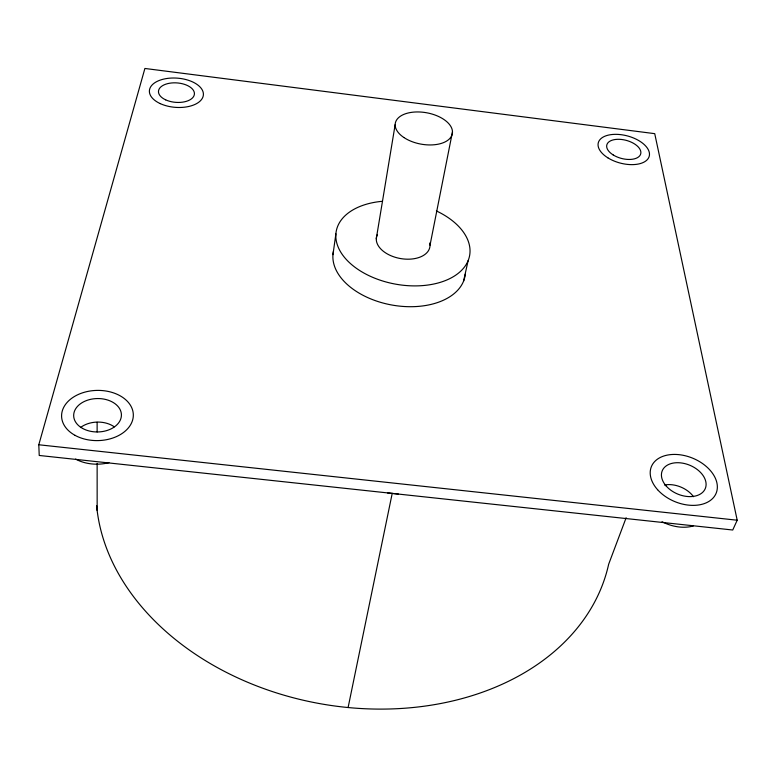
<?xml version="1.0" encoding="UTF-8"?>
<svg xmlns="http://www.w3.org/2000/svg" width="776" height="776" viewBox="0 0 776 776"><rect width="100%" height="100%" fill="white"/><g stroke="black" fill="none" stroke-linecap="round" stroke-linejoin="round"><path stroke-width="1.16" d="M332.962 254.664L335.892 233.848M376.282 238.717L395.168 124.577M430.02 245.197L452.476 131.833M348.104 707.537L392.21 493.41M463.553 281.193L468.122 260.668M38.8 444.764L144.899 68.463L654.731 133.656L737.2 520.221L732.738 530.008L39.227 455.464L38.8 444.764L737.2 520.221M626.145 517.737L608.656 564.249A259.882 194.33 10.3 0 1 341.867 706.878A259.882 194.33 10.3 0 1 96.622 505.603M97.126 422.28L97.126 431.951M97.136 463.388L97.155 510.54M398.282 494.021A299.458 189.926 10.3 0 1 387.476 492.876M465.328 274.132A66.959 41.623 10.3 0 1 392.443 305.123A66.959 41.623 10.3 0 1 333.496 251.075M693.298 525.963A34.474 23.523 22.8 0 1 662.054 521.715M436.384 210.936A67.793 41.39 10.3 0 1 451.176 277.905A67.793 41.39 10.3 0 1 345.912 259.048A67.793 41.39 10.3 0 1 382.529 201.285M429.788 242.995A27.15 16.568 10.3 0 1 401.046 258.641A27.15 16.568 10.3 0 1 377.388 234.527M664.46 485A22.94 15.656 22.8 0 1 693.511 496.708M108.941 462.661A35.318 25.123 -1.6 0 1 75.582 459.072M80.462 427.557A23.493 16.713 -1.6 0 1 114.276 426.829M657.602 489.724A35.007 23.484 22.4 0 0 715.084 495.34A35.007 23.484 22.4 0 0 678.651 454.629A35.007 23.484 22.4 0 0 657.602 489.724M607.87 157.838A26.335 14.036 14.8 0 0 649.221 156.267A26.335 14.036 14.8 0 0 614.233 134.364A26.335 14.036 14.8 0 0 607.87 157.838M666.264 486.106A23.29 15.627 22.4 0 0 704.55 490.005A23.29 15.627 22.4 0 0 680.474 462.855A23.29 15.627 22.4 0 0 666.264 486.106M403.83 137.478A28.984 15.927 10.3 0 0 451.603 135.897A28.984 15.927 10.3 0 0 416.033 111.967A28.984 15.927 10.3 0 0 403.83 137.478M75.029 435.336A35.871 25.104 -1.2 0 0 132.909 418.933A35.871 25.104 -1.2 0 0 84.419 392.249A35.871 25.104 -1.2 0 0 75.029 435.336M160.273 103.625A27.073 14.637 4.5 0 0 203.225 95.943A27.073 14.637 4.5 0 0 165.705 78.686A27.073 14.637 4.5 0 0 160.273 103.625M82.518 428.381A23.872 16.703 -1.1 0 0 121.124 417.634A23.872 16.703 -1.1 0 0 89.007 399.737A23.872 16.703 -1.1 0 0 82.518 428.381M165.647 99.842A18.013 9.739 4.5 0 0 194.291 94.817A18.013 9.739 4.5 0 0 169.401 83.265A18.013 9.739 4.5 0 0 165.647 99.842M613.127 154.899A17.518 9.341 14.8 0 0 640.695 153.929A17.518 9.341 14.8 0 0 617.502 139.311A17.518 9.341 14.8 0 0 613.127 154.899"/></g></svg>
